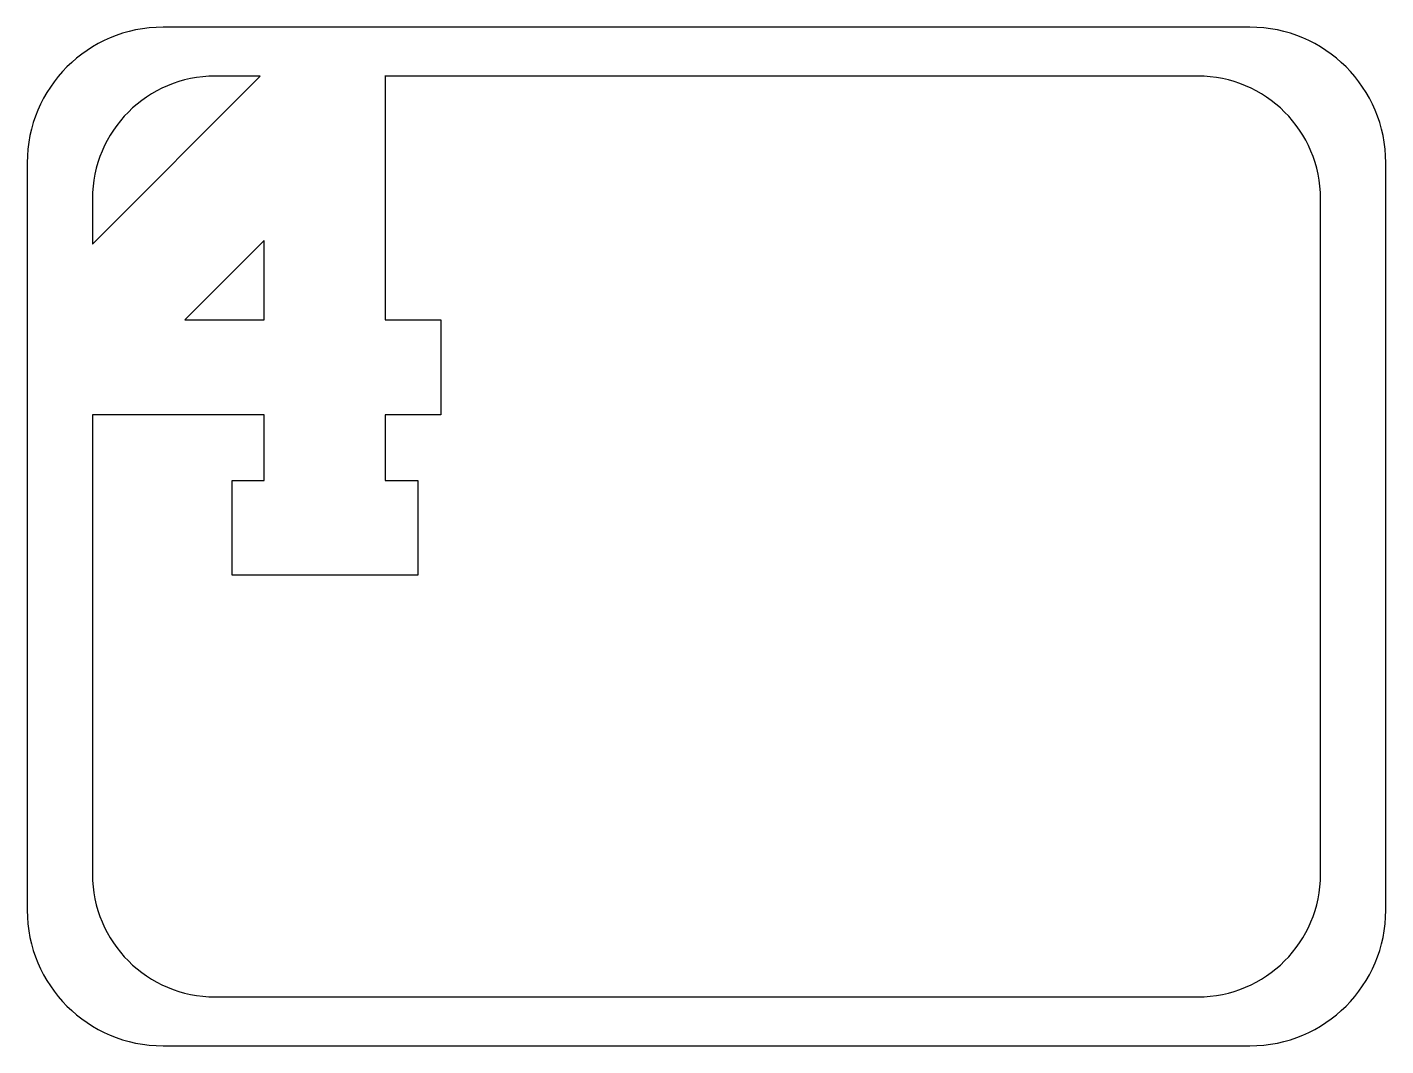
# Model space of a CAD drawing. Header units: centimetres. Extents: x -5.66 to 1.96, y 1.29 to 7.
import ezdxf

# ---------------------------------------------------------------- set-up
doc = ezdxf.new("R2010")
doc.units = ezdxf.units.CM
doc.header["$MEASUREMENT"] = 0
doc.layers.add('Camada 1', color=7, linetype='Continuous')

msp = doc.modelspace()

# ---------------------------------------------------------------- linework, layer by layer
at = {"layer": 'Camada 1'}
msp.add_open_spline([(1.95792, 2.04888), (1.95792, 1.62806), (1.61674, 1.28688), (1.19589, 1.28688), (1.19589, 1.28688), (1.19589, 1.28688), (-4.90011, 1.28688), (-4.90011, 1.28688), (-4.90011, 1.28688), (-5.32093, 1.28688), (-5.66211, 1.62806), (-5.66211, 2.04888), (-5.66211, 2.04888), (-5.66211, 2.04888), (-5.66211, 6.23988), (-5.66211, 6.23988), (-5.66211, 6.23988), (-5.66211, 6.66073), (-5.32093, 7.00188), (-4.90011, 7.00188), (-4.90011, 7.00188), (-4.90011, 7.00188), (1.19589, 7.00188), (1.19589, 7.00188), (1.19589, 7.00188), (1.61674, 7.00188), (1.95792, 6.66073), (1.95792, 6.23988), (1.95792, 6.23988), (1.95792, 6.23988), (1.95792, 2.04888), (1.95792, 2.04888)], degree=3, knots=[0, 0, 0, 0, 0.1111111, 0.1111111, 0.1111111, 0.1111111, 0.2222222, 0.2222222, 0.2222222, 0.2222222, 0.3333333, 0.3333333, 0.3333333, 0.3333333, 0.4444444, 0.4444444, 0.4444444, 0.4444444, 0.5555556, 0.5555556, 0.5555556, 0.5555556, 0.6666667, 0.6666667, 0.6666667, 0.6666667, 0.7777778, 0.7777778, 0.7777778, 0.7777778, 1, 1, 1, 1], dxfattribs=at)
at = {"layer": 'Camada 1', "color": 7}
for points, knots in [([(-3.65638, 6.72748), (-3.65638, 6.72748), (0.90318, 6.72748), (0.90318, 6.72748), (0.90318, 6.72748), (1.28362, 6.72748), (1.59202, 6.41908), (1.59202, 6.03866), (1.59202, 6.03866), (1.59202, 6.03866), (1.59202, 2.25014), (1.59202, 2.25014), (1.59202, 2.25014), (1.59202, 1.86972), (1.28362, 1.56132), (0.90318, 1.56132), (0.90318, 1.56132), (0.90318, 1.56132), (-4.60737, 1.56133), (-4.60737, 1.56133), (-4.60737, 1.56133), (-4.98779, 1.56133), (-5.29619, 1.86973), (-5.29619, 2.25015), (-5.29619, 2.25015), (-5.29619, 2.25015), (-5.29619, 4.82783), (-5.29619, 4.82783), (-5.29619, 4.82783), (-5.29619, 4.82783), (-5.29619, 4.82788), (-5.29619, 4.82788), (-5.29619, 4.82788), (-5.29619, 4.82788), (-4.33245, 4.82788), (-4.33245, 4.82788), (-4.33245, 4.82788), (-4.33245, 4.82788), (-4.33245, 4.4591), (-4.33245, 4.4591), (-4.33245, 4.4591), (-4.33245, 4.4591), (-4.51255, 4.4591), (-4.51255, 4.4591), (-4.51255, 4.4591), (-4.51255, 4.4591), (-4.51255, 3.92737), (-4.51255, 3.92737), (-4.51255, 3.92737), (-4.51255, 3.92737), (-3.47051, 3.92737), (-3.47051, 3.92737), (-3.47051, 3.92737), (-3.47051, 3.92737), (-3.47051, 4.4591), (-3.47051, 4.4591), (-3.47051, 4.4591), (-3.47051, 4.4591), (-3.6549, 4.4591), (-3.6549, 4.4591), (-3.6549, 4.4591), (-3.6549, 4.4591), (-3.6549, 4.82785), (-3.6549, 4.82785), (-3.6549, 4.82785), (-3.6549, 4.82785), (-3.34187, 4.82785), (-3.34187, 4.82785), (-3.34187, 4.82785), (-3.34187, 4.82785), (-3.34187, 5.35958), (-3.34187, 5.35958), (-3.34187, 5.35958), (-3.34187, 5.35958), (-3.6549, 5.35959), (-3.6549, 5.35959), (-3.6549, 5.35959), (-3.6549, 5.35959), (-3.6549, 6.72746), (-3.6549, 6.72746), (-3.6549, 6.72746), (-3.6549, 6.72746), (-3.65638, 6.72745), (-3.65638, 6.72745), (-3.65638, 6.72745), (-3.65638, 6.72745), (-3.65638, 6.72748), (-3.65638, 6.72748)], [0, 0, 0, 0, 0.0434783, 0.0434783, 0.0434783, 0.0434783, 0.0869565, 0.0869565, 0.0869565, 0.0869565, 0.1304348, 0.1304348, 0.1304348, 0.1304348, 0.173913, 0.173913, 0.173913, 0.173913, 0.2173913, 0.2173913, 0.2173913, 0.2173913, 0.2608696, 0.2608696, 0.2608696, 0.2608696, 0.3043478, 0.3043478, 0.3043478, 0.3043478, 0.3478261, 0.3478261, 0.3478261, 0.3478261, 0.3913043, 0.3913043, 0.3913043, 0.3913043, 0.4347826, 0.4347826, 0.4347826, 0.4347826, 0.4782609, 0.4782609, 0.4782609, 0.4782609, 0.5217391, 0.5217391, 0.5217391, 0.5217391, 0.5652174, 0.5652174, 0.5652174, 0.5652174, 0.6086957, 0.6086957, 0.6086957, 0.6086957, 0.6521739, 0.6521739, 0.6521739, 0.6521739, 0.6956522, 0.6956522, 0.6956522, 0.6956522, 0.7391304, 0.7391304, 0.7391304, 0.7391304, 0.7826087, 0.7826087, 0.7826087, 0.7826087, 0.826087, 0.826087, 0.826087, 0.826087, 0.8695652, 0.8695652, 0.8695652, 0.8695652, 0.9130435, 0.9130435, 0.9130435, 0.9130435, 1, 1, 1, 1]), ([(-4.35467, 6.72671), (-4.35467, 6.72671), (-5.29614, 5.78524), (-5.29614, 5.78524), (-5.29614, 5.78524), (-5.29614, 5.78524), (-5.29619, 5.78525), (-5.29619, 5.78525), (-5.29619, 5.78525), (-5.29619, 5.78525), (-5.29619, 6.03864), (-5.29619, 6.03864), (-5.29619, 6.03864), (-5.29619, 6.41906), (-4.98779, 6.72746), (-4.60737, 6.72746), (-4.60737, 6.72746), (-4.60737, 6.72746), (-4.35544, 6.72745), (-4.35544, 6.72745), (-4.35544, 6.72745), (-4.35544, 6.72745), (-4.35467, 6.72671), (-4.35467, 6.72671)], [0, 0, 0, 0, 0.1428571, 0.1428571, 0.1428571, 0.1428571, 0.2857143, 0.2857143, 0.2857143, 0.2857143, 0.4285714, 0.4285714, 0.4285714, 0.4285714, 0.5714286, 0.5714286, 0.5714286, 0.5714286, 0.7142857, 0.7142857, 0.7142857, 0.7142857, 1, 1, 1, 1]), ([(-4.77843, 5.35959), (-4.77843, 5.35959), (-4.33245, 5.80557), (-4.33245, 5.80557), (-4.33245, 5.80557), (-4.33245, 5.80557), (-4.33245, 5.35959), (-4.33245, 5.35959), (-4.33245, 5.35959), (-4.33245, 5.35959), (-4.77843, 5.35959), (-4.77843, 5.35959)], [0, 0, 0, 0, 0.25, 0.25, 0.25, 0.25, 0.5, 0.5, 0.5, 0.5, 1, 1, 1, 1])]:
    msp.add_open_spline(points, degree=3, knots=knots, dxfattribs=at)

doc.saveas('drawing.dxf')
